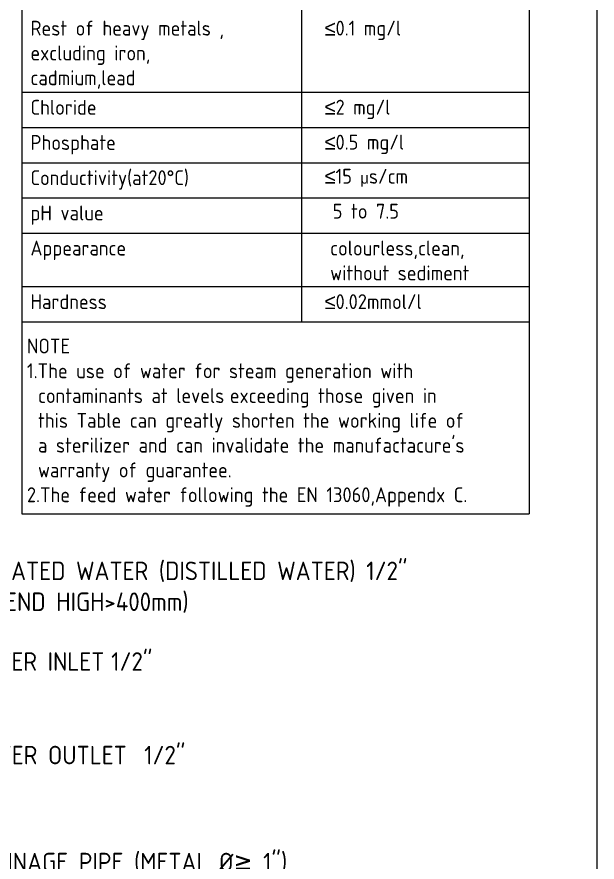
# Model space of a CAD drawing. Header units: millimetres. Extents: x 0 to 5860, y 0 to 4120.
# Drawn here: x 4690 to 5860, y 1397 to 3101 of the extents above; entities that cross this region are included whole.
import ezdxf

# ---------------------------------------------------------------- set-up
doc = ezdxf.new("R2010")
doc.units = ezdxf.units.MM
doc.layers.add('D', color=3, linetype='Continuous', lineweight=13)
doc.layers.add('F', color=7, linetype='Continuous', lineweight=15)
doc.styles.get("Standard").update_dxf_attribs({"font": 'kaiu.ttf'})
doc.styles.add('STU25', font='isocp2.shx')

msp = doc.modelspace()

# ---------------------------------------------------------------- linework, layer by layer
at = {"layer": 'D', "color": 11}
for p, q in [((4700.409, 3639.12), (4700.409, 2099.258)), ((5722.788, 3639.12), (5722.788, 2099.258)), ((5264.193, 3534.67), (5264.193, 2486.234)), ((4700.409, 2949.141), (5722.788, 2949.141)), ((4700.409, 2878.154), (5722.788, 2878.154)), ((4700.409, 2807.167), (5722.788, 2807.167)), ((4700.409, 2736.181), (5722.788, 2736.181)), ((4700.409, 2665.194), (5722.788, 2665.194)), ((4700.409, 2557.221), (5722.788, 2557.221)), ((4700.409, 2486.234), (5722.788, 2486.234)), ((4700.409, 2099.258), (5722.788, 2099.258))]:
    msp.add_line(p, q, dxfattribs=at)
at = {"layer": 'F', "color": 6}
msp.add_lwpolyline([(0, 4120), (0, 0), (5860, 0), (5860, 4120)], close=True, dxfattribs=at)

# ---------------------------------------------------------------- texts
at = {"layer": 'D', "color": 11, "char_height": 30, "attachment_point": 1, "style": 'STU25'}
for s, insert in [('Rest of heavy metals ,\\Pexcluding iron,\\Pcadmium,lead', (4717.508, 3093.46)), ('{\\f新細明體|b0|i0|c136|p18;≤}0.1 mg/l', (5311.104, 3093.561)), ('Chloride', (4717.508, 2933.85)), ('{\\f新細明體|b0|i0|c136|p18;≤}2 mg/l', (5311.104, 2934.096)), ('Phosphate', (4717.508, 2862.864)), ('{\\f新細明體|b0|i0|c136|p18;≤}0.5 mg/l', (5311.104, 2863.562)), ('Conductivity(at20%%dC)', (4717.508, 2791.877)), ('{\\f新細明體|b0|i0|c136|p18;≤}15 {\\f新細明體|b0|i0|c136|p18;\\H0.75x;μ}s/cm', (5311.104, 2794.818)), ('pH value', (4717.508, 2720.89)), ('5 to 7.5', (5327.061, 2724.302)), ('Appearance', (4717.508, 2649.904)), ('colourless,clean,\\Pwithout sediment  ', (5321.794, 2649.904)), ('Hardness', (4717.508, 2541.93)), ('{\\f新細明體|b0|i0|c136|p18;≤}0.02mmol/l', (5311.104, 2541.919)), ("NOTE \\P1.The use of water for steam generation with \\P{\\f????|b0|i0|c0|p54;  }contaminants at levels{\\f????|b0|i0|c0|p54; }exceeding those given in \\P{\\f????|b0|i0|c0|p54;  }this Table can greatly shorten the working life of \\P{\\f????|b0|i0|c0|p54;  }a sterilizer and can invalidate the manufactacure's \\P{\\f????|b0|i0|c0|p54;  }warranty of guarantee.\\P2.The feed water following the EN 13060,Appendx C.", (4710.408, 2452.44))]:
    msp.add_mtext(s, dxfattribs=dict(at, insert=insert))
at = {"layer": 'D', "char_height": 37.333, "attachment_point": 1}
for s, insert in [('{\\Fisocp2.shx;1  TREATED WATER (DISTILLED WATER) 1/2"\\P(PIPE-END HIGH>400mm)}', (4540.854, 2002.54)), ('{\\Fisocp2.shx;2 WATER INLET\\f???|b0|i0|c0|p65; \\Fisocp2.shx;1/2"}', (4540.854, 1819.719)), ('{\\Fisocp2.shx;3 WATER OUTLET \\f???|b0|i0|c0|p65; \\Fisocp2.shx;1/2"}', (4540.854, 1631.047))]:
    msp.add_mtext(s, dxfattribs=dict(at, insert=insert))
at = {"layer": 'D', "insert": (4537.84, 1415.221), "char_height": 37.333, "attachment_point": 1, "style": 'STU25'}
msp.add_mtext('4 DRAINAGE PIPE (METAL %%C{\\f新細明體|b0|i0|c136|p18;≧} 1")\\P{\\f????|b0|i0|c136|p18; } (PIPE-END HIGH{\\f標楷體|b0|i0|c136|p65;≦}30mm)', dxfattribs=at)

doc.saveas('drawing.dxf')
